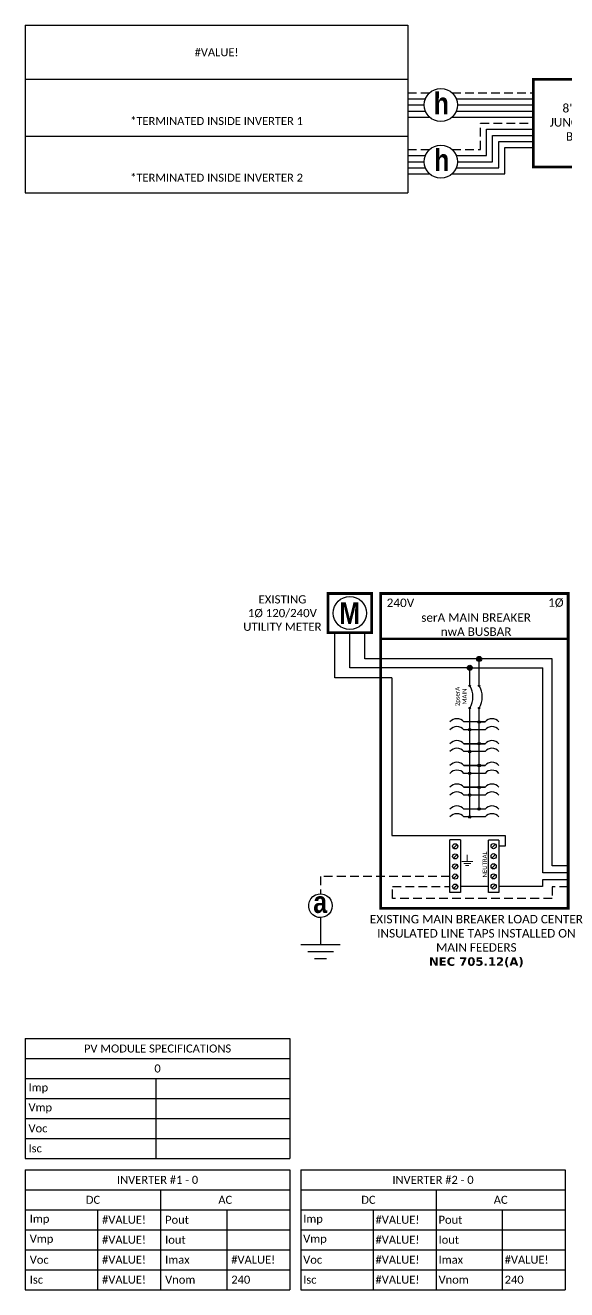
# Model space of a CAD drawing. Header units: feet. Extents: x 7242 to 7872, y 16029 to 16575.
# Drawn here: x 7242 to 7476, y 16029 to 16575 of the extents above; entities that cross this region are included whole.
import ezdxf

# ---------------------------------------------------------------- set-up
doc = ezdxf.new("R2010")
doc.units = ezdxf.units.FT
doc.header["$MEASUREMENT"] = 0
doc.linetypes.add('HIDDEN', pattern=[0.375, 0.25, -0.125])
doc.styles.add('ONE LINE TXT', font='techb___.ttf')
doc.styles.get("Standard").update_dxf_attribs({"font": 'CALIBRI.TTF'})

# ---------------------------------------------------------------- blocks, each defined once
blk = doc.blocks.new('*T13')
at = {"color": 0, "lineweight": -2, "transparency": 16777216}
for p, q in [((0, 0), (165.11, 0)), ((0, 0), (0, -72.27)), ((165.11, 0), (165.11, -72.27)), ((0, -23.32), (165.11, -23.32)), ((0, -47.8), (165.11, -47.8)), ((0, -72.27), (165.11, -72.27))]:
    blk.add_line(p, q, dxfattribs=at)
at = {"color": 0, "linetype": 'Continuous', "transparency": 16777216, "char_height": 3.4544, "width": 156.9097, "attachment_point": 5}
for s, insert in [('{\\fCalibri|b0|i0|c0;#VALUE!', (82.56, -11.66)), ('{\\fCalibri|b0|i0|c0;^J^J*TERMINATED INSIDE INVERTER 1', (82.56, -35.56)), ('{\\fCalibri|b0|i0|c0;^J^J*TERMINATED INSIDE INVERTER 2', (82.56, -60.03))]:
    blk.add_mtext(s, dxfattribs=dict(at, insert=insert))
blk = doc.blocks.new('lineTapPanel')
at = {"linetype": 'Continuous'}
h = blk.add_hatch(color=254, dxfattribs=at)
h.dxf.hatch_style = 1
edge = h.paths.add_edge_path()
edge.add_arc((-38.44, 98.34), 1.11, 0, 360)
h = blk.add_hatch(color=254, dxfattribs=at)
h.dxf.hatch_style = 1
edge = h.paths.add_edge_path()
edge.add_arc((-42.47, 94.51), 1.11, 0, 360)
h = blk.add_hatch(color=1, dxfattribs=at)
h.dxf.hatch_style = 1
edge = h.paths.add_edge_path()
edge.add_arc((-42.47, 86.8), 0.291, 0, 360)
h = blk.add_hatch(color=1, dxfattribs=at)
h.dxf.hatch_style = 1
edge = h.paths.add_edge_path()
edge.add_arc((-38.44, 86.8), 0.291, 0, 360)
h = blk.add_hatch(color=1, dxfattribs=at)
h.dxf.hatch_style = 1
edge = h.paths.add_edge_path()
edge.add_arc((-42.47, 77.16), 0.291, 0, 360)
h = blk.add_hatch(color=1, dxfattribs=at)
h.dxf.hatch_style = 1
edge = h.paths.add_edge_path()
edge.add_arc((-38.44, 77.16), 0.291, 0, 360)
h = blk.add_hatch(color=1, dxfattribs=at)
h.dxf.hatch_style = 1
edge = h.paths.add_edge_path()
edge.add_arc((-38.44, 71.16), 0.528, 0, 360)
h = blk.add_hatch(color=1, dxfattribs=at)
h.dxf.hatch_style = 1
edge = h.paths.add_edge_path()
edge.add_arc((-42.47, 67.78), 0.528, 0, 360)
h = blk.add_hatch(color=1, dxfattribs=at)
h.dxf.hatch_style = 1
edge = h.paths.add_edge_path()
edge.add_arc((-38.44, 61.76), 0.528, 0, 360)
h = blk.add_hatch(color=1, dxfattribs=at)
h.dxf.hatch_style = 1
edge = h.paths.add_edge_path()
edge.add_arc((-42.47, 58.38), 0.528, 0, 360)
h = blk.add_hatch(color=1, dxfattribs=at)
h.dxf.hatch_style = 1
edge = h.paths.add_edge_path()
edge.add_arc((-42.47, 48.98), 0.528, 0, 360)
h = blk.add_hatch(color=1, dxfattribs=at)
h.dxf.hatch_style = 1
edge = h.paths.add_edge_path()
edge.add_arc((-38.44, 52.36), 0.528, 0, 360)
h = blk.add_hatch(color=1, dxfattribs=at)
h.dxf.hatch_style = 1
edge = h.paths.add_edge_path()
edge.add_arc((-42.47, 39.58), 0.528, 0, 360)
h = blk.add_hatch(color=1, dxfattribs=at)
h.dxf.hatch_style = 1
edge = h.paths.add_edge_path()
edge.add_arc((-38.44, 42.95), 0.528, 0, 360)
h = blk.add_hatch(color=1, dxfattribs=at)
h.dxf.hatch_style = 1
edge = h.paths.add_edge_path()
edge.add_arc((-38.44, 33.55), 0.528, 0, 360)
h = blk.add_hatch(color=1, dxfattribs=at)
h.dxf.hatch_style = 1
edge = h.paths.add_edge_path()
edge.add_arc((-42.47, 30.17), 0.528, 0, 360)
at = {"color": 155, "true_color": 0x647190}
blk.add_line((-80.92, 126.59), (0, 126.59), dxfattribs=at)
at = {"color": 253, "linetype": 'Continuous'}
for p, q in [((-100.73, 90.2), (-100.73, 109.7)), ((-76.04, 90.2), (-100.73, 90.2)), ((-76.04, 90.2), (-76.04, 22.16)), ((-76.04, 22.16), (-27.25, 22.16)), ((-27.25, 22.16), (-27.25, 17.57)), ((-27.25, 17.57), (-29.89, 17.57)), ((-11.01, 0.16), (-29.89, 0.16)), ((0, 3), (-11.01, 3)), ((-11.01, 3), (-11.01, 0.16))]:
    blk.add_line(p, q, dxfattribs=at)
at = {"color": 10, "linetype": 'Continuous'}
for p, q in [((-94.24, 94.51), (-94.24, 109.7)), ((-43.58, 94.51), (-94.24, 94.51)), ((-42.47, 87.09), (-42.47, 93.4)), ((-41.36, 94.51), (-10.98, 94.51)), ((-10.98, 6), (-10.98, 94.51)), ((-42.47, 30.17), (-42.47, 76.87)), ((-35.88, 67.78), (-45.04, 67.78)), ((-35.88, 58.38), (-45.04, 58.38)), ((-35.88, 48.98), (-45.04, 48.98)), ((-35.88, 39.58), (-45.04, 39.58)), ((-35.88, 30.17), (-45.04, 30.17)), ((0, 6), (-10.98, 6))]:
    blk.add_line(p, q, dxfattribs=at)
at = {"color": 7, "linetype": 'Continuous'}
for p, q in [((-87.75, 98.34), (-87.75, 109.7)), ((-39.56, 98.34), (-87.75, 98.34)), ((-6.96, 9), (-6.96, 98.34)), ((-38.44, 87.09), (-38.44, 97.23)), ((-38.44, 61.76), (-38.44, 76.87)), ((-35.88, 71.16), (-45.04, 71.16)), ((-38.44, 71.16), (-35.88, 71.16)), ((-45.04, 61.76), (-35.88, 61.76)), ((-35.88, 61.76), (-45.04, 61.76)), ((-38.44, 52.36), (-38.44, 61.76)), ((-45.04, 52.36), (-35.88, 52.36)), ((-35.88, 52.36), (-45.04, 52.36)), ((-38.44, 42.95), (-38.44, 52.36)), ((-45.04, 42.95), (-35.88, 42.95)), ((-35.88, 42.95), (-45.04, 42.95)), ((-38.44, 33.55), (-38.44, 42.95)), ((-35.88, 33.55), (-45.04, 33.55))]:
    blk.add_line(p, q, dxfattribs=at)
at = {"lineweight": 50}
blk.add_line((-80.92, 106.95), (0, 106.95), dxfattribs=at)
at = {"color": 7}
for p, q in [((-6.96, 98.34), (-37.33, 98.34)), ((0, 9), (-6.96, 9))]:
    blk.add_line(p, q, dxfattribs=at)
at = {"color": 1, "linetype": 'Continuous'}
for p, q in [((-51.03, -2.51), (-51.03, 20.23)), ((-46.49, 20.23), (-51.03, 20.23)), ((-46.49, 20.23), (-46.49, -2.51)), ((-34.43, -2.43), (-34.43, 20.16)), ((-29.89, 20.16), (-34.43, 20.16)), ((-29.89, 20.16), (-29.89, -2.43)), ((-46.49, -2.51), (-51.03, -2.51)), ((-29.89, -2.43), (-34.43, -2.43))]:
    blk.add_line(p, q, dxfattribs=at)
at = {"color": 4, "linetype": 'Continuous'}
for p, q in [((-47.97, 18.28), (-49.55, 16.71)), ((-31.37, 18.35), (-32.94, 16.78)), ((-47.97, 13.93), (-49.55, 12.36)), ((-31.37, 14), (-32.94, 12.43)), ((-47.97, 9.58), (-49.55, 8.01)), ((-31.37, 9.65), (-32.94, 8.08)), ((-47.97, 5.23), (-49.55, 3.66)), ((-47.97, 0.88), (-49.55, -0.69)), ((-31.37, 5.3), (-32.94, 3.73)), ((-31.37, 0.95), (-32.94, -0.62))]:
    blk.add_line(p, q, dxfattribs=at)
at = {"color": 92, "linetype": 'HIDDEN', "ltscale": 15}
for p, q in [((-51.03, 4.44), (-106.89, 4.44)), ((-106.89, 4.44), (-106.89, -4.87)), ((-75.84, -4.96), (-75.84, 0.09)), ((-75.84, 0.09), (-51.03, 0.09)), ((0, 0), (-6.96, 0)), ((-6.96, -4.96), (-75.84, -4.96)), ((-6.96, 0), (-6.96, -4.96))]:
    blk.add_line(p, q, dxfattribs=at)
at = {"color": 92, "linetype": 'Continuous', "ltscale": 15}
blk.add_line((-34.43, 0.09), (-46.49, 0.09), dxfattribs=at)
at = {"color": 92, "ltscale": 15}
blk.add_line((-106.89, -4.87), (-106.89, -24.84), dxfattribs=at)
at = {"lineweight": 50, "const_width": 1.19}
for points in [[(-103.67, 109.7), (-103.67, 126.59), (-84.82, 126.59), (-84.82, 109.7)], [(-80.92, -9.3), (-80.92, 126.59), (0, 126.59), (0, -9.3)]]:
    blk.add_lwpolyline(points, close=True, dxfattribs=at)
at = {"color": 92, "linetype": 'Continuous', "lineweight": 5, "ltscale": 0.05, "flags": 128}
for points in [[(-45.88, 10.97), (-41.2, 10.97)], [(-43.54, 13.81), (-43.54, 10.97)], [(-42.01, 10.1), (-45.07, 10.1)], [(-42.82, 9.23), (-44.25, 9.23)]]:
    blk.add_lwpolyline(points, dxfattribs=at)
at = {"color": 92, "linetype": 'Continuous', "ltscale": 4, "flags": 128}
for points in [[(-115.37, -24.84), (-98.41, -24.84)], [(-101.35, -27.98), (-112.43, -27.98)], [(-104.29, -31.12), (-109.49, -31.12)]]:
    blk.add_lwpolyline(points, dxfattribs=at)
at = {"linetype": 'Continuous'}
blk.add_circle((-94.24, 118.15), 7.15, dxfattribs=at)
at = {"color": 7, "linetype": 'Continuous'}
for centre in [(-38.44, 98.34), (-38.44, 98.34), (-42.47, 94.51)]:
    blk.add_circle(centre, 1.11, dxfattribs=at)
at = {"color": 1, "linetype": 'Continuous'}
for centre, radius in [((-42.47, 86.8), 0.291), ((-38.44, 86.8), 0.291), ((-42.47, 77.16), 0.291), ((-38.44, 77.16), 0.291), ((-38.44, 71.16), 0.528), ((-42.47, 67.78), 0.528), ((-38.44, 61.76), 0.528), ((-42.47, 58.38), 0.528), ((-42.47, 48.98), 0.528), ((-38.44, 52.36), 0.528), ((-42.47, 39.58), 0.528), ((-38.44, 42.95), 0.528), ((-38.44, 33.55), 0.528), ((-42.47, 30.17), 0.528)]:
    blk.add_circle(centre, radius, dxfattribs=at)
at = {"color": 4, "linetype": 'Continuous'}
for centre in [(-48.76, 17.49), (-32.16, 17.57), (-48.76, 13.14), (-32.16, 13.21), (-48.76, 8.79), (-48.76, 4.44), (-32.16, 8.86), (-32.16, 4.51), (-48.76, 0.09), (-32.16, 0.16)]:
    blk.add_circle(centre, 1.11, dxfattribs=at)
at = {"color": 1, "linetype": 'Continuous'}
for centre, radius, start, end in [((-50.14, 81.98), 9.06, 327.8708, 32.1292), ((-46.11, 81.98), 9.06, 327.8708, 32.1292), ((-48.03, 68.62), 3.93, 40.3392, 139.6608), ((-32.88, 68.62), 3.93, 40.3392, 139.6608), ((-48.03, 65.24), 3.93, 40.3392, 139.6608), ((-32.88, 65.24), 3.93, 40.3392, 139.6608), ((-48.03, 59.21), 3.93, 40.3392, 139.6608), ((-32.88, 59.21), 3.93, 40.3392, 139.6608), ((-48.03, 55.84), 3.93, 40.3392, 139.6608), ((-32.88, 55.84), 3.93, 40.3392, 139.6608), ((-48.03, 49.81), 3.93, 40.3392, 139.6608), ((-48.03, 46.43), 3.93, 40.3392, 139.6608), ((-32.88, 49.81), 3.93, 40.3392, 139.6608), ((-32.88, 46.43), 3.93, 40.3392, 139.6608), ((-48.03, 40.41), 3.93, 40.3392, 139.6608), ((-32.88, 40.41), 3.93, 40.3392, 139.6608), ((-48.03, 37.03), 3.93, 40.3392, 139.6608), ((-32.88, 37.03), 3.93, 40.3392, 139.6608), ((-48.03, 31.01), 3.93, 40.3392, 139.6608), ((-32.88, 31.01), 3.93, 40.3392, 139.6608), ((-48.03, 27.63), 3.93, 40.3392, 139.6608), ((-32.88, 27.63), 3.93, 40.3392, 139.6608)]:
    blk.add_arc(centre, radius, start, end, dxfattribs=at)
at = {"color": 253, "linetype": 'Continuous', "style": 'ONE LINE TXT'}
blk.add_text('M', height=9.38, dxfattribs=at).set_placement((-98.8, 113.43))
at = {"color": 4, "linetype": 'Continuous'}
blk.add_text('NEUTRAL', height=1.874, rotation=90, dxfattribs=at).set_placement((-35.08, 4.08))
at = {"color": 1, "attachment_point": 5}
for s, width, gutter_width, heights, insert, char_height in [('EXISTING\\P1Ø 120/240V UTILITY METER', 37.8067, 7.17, [0], (-123.35, 118.13), 3.5433), ('240V', 0.1481, 0.75, [0], (-72.39, 122.54), 3.658), ('1Ø', 0.1481, 0.75, [0], (-5.31, 122.54), 3.658), ('serA MAIN BREAKER\\PnwA BUSBAR', 72.4998, 0.75, [0], (-39.75, 113.14), 3.6576), ('EXISTING MAIN BREAKER LOAD CENTER INSULATED LINE TAPS INSTALLED ON MAIN FEEDERS\\P{\\fVerdana|b1|i0|c0|p34;NEC 705.12(A)}', 98.9176, 7.17, [106.42], (-39.63, -23.42), 3.6576)]:
    blk.add_mtext_dynamic_manual_height_columns(s, width=width, gutter_width=gutter_width, heights=heights, dxfattribs=dict(at, insert=insert, char_height=char_height))
at = {"color": 4, "linetype": 'Continuous', "insert": (-46.25, 82.15), "char_height": 1.874, "attachment_point": 5, "rotation": 90}
blk.add_mtext_dynamic_manual_height_columns('2pserA\\PMAIN', width=0.1481, gutter_width=0.75, heights=[0], dxfattribs=at)
blk = doc.blocks.new('*U25')
at = {"color": 7}
blk.add_blockref('lineTapPanel', (0, 0), dxfattribs=at)
blk = doc.blocks.new('*T18')
at = {"color": 0, "lineweight": -2, "transparency": 16777216}
for p, q in [((0, 0), (114.19, 0)), ((0, 0), (0, -51.7)), ((114.19, 0), (114.19, -51.7)), ((0, -8.62), (114.19, -8.62)), ((58.43, -8.62), (58.43, -51.7)), ((0, -17.23), (114.19, -17.23)), ((31.22, -17.23), (31.22, -51.7)), ((86.98, -17.23), (86.98, -51.7)), ((0, -25.85), (114.19, -25.85)), ((0, -34.47), (114.19, -34.47)), ((0, -43.08), (114.19, -43.08)), ((0, -51.7), (114.19, -51.7))]:
    blk.add_line(p, q, dxfattribs=at)
at = {"color": 0, "linetype": 'Continuous', "transparency": 16777216, "char_height": 3.4544}
for s, insert, width, attachment_point in [('{\\fCalibri|b0|i0|c0;INVERTER #1 - 0', (57.09, -4.31), 110.3293, 5), ('{\\fCalibri|b0|i0|c0;DC', (29.22, -12.93), 54.5755, 5), ('{\\fCalibri|b0|i0|c0;AC', (86.31, -12.93), 51.8976, 5), ('{\\fCalibri|b0|i0|c0;Imp', (1.93, -21.54), 27.3681, 4), ('{\\fCalibri|b0|i0|c0;#VALUE!', (33.15, -21.54), 23.3513, 4), ('{\\fCalibri|b0|i0|c0;Pout', (60.36, -21.54), 24.6902, 4), ('{\\fCalibri|b0|i0|c0;', (88.91, -21.54), 23.3513, 4), ('{\\fCalibri|b0|i0|c0;Vmp', (1.93, -30.16), 27.3681, 4), ('{\\fCalibri|b0|i0|c0;#VALUE!', (33.15, -30.16), 23.3513, 4), ('{\\fCalibri|b0|i0|c0;Iout', (60.36, -30.16), 24.6902, 4), ('{\\fCalibri|b0|i0|c0;', (88.91, -30.16), 23.3513, 4), ('{\\fCalibri|b0|i0|c0;Voc', (1.93, -38.78), 27.3681, 4), ('{\\fCalibri|b0|i0|c0;#VALUE!', (33.15, -38.78), 23.3513, 4), ('{\\fCalibri|b0|i0|c0;Imax', (60.36, -38.78), 24.6902, 4), ('{\\fCalibri|b0|i0|c0;#VALUE!', (88.91, -38.78), 23.3513, 4), ('{\\fCalibri|b0|i0|c0;Isc', (1.93, -47.39), 27.3681, 4), ('{\\fCalibri|b0|i0|c0;#VALUE!', (33.15, -47.39), 23.3513, 4), ('{\\fCalibri|b0|i0|c0;Vnom', (60.36, -47.39), 24.6902, 4), ('{\\fCalibri|b0|i0|c0;240', (88.91, -47.39), 23.3513, 4)]:
    blk.add_mtext(s, dxfattribs=dict(at, insert=insert, width=width, attachment_point=attachment_point))
blk = doc.blocks.new('*T19')
at = {"color": 0, "lineweight": -2, "transparency": 16777216}
for p, q in [((0, 0), (114.19, 0)), ((0, 0), (0, -51.7)), ((114.19, 0), (114.19, -51.7)), ((0, -8.62), (114.19, -8.62)), ((58.43, -8.62), (58.43, -51.7)), ((0, -17.23), (114.19, -17.23)), ((31.22, -17.23), (31.22, -51.7)), ((86.98, -17.23), (86.98, -51.7)), ((0, -25.85), (114.19, -25.85)), ((0, -34.47), (114.19, -34.47)), ((0, -43.08), (114.19, -43.08)), ((0, -51.7), (114.19, -51.7))]:
    blk.add_line(p, q, dxfattribs=at)
at = {"color": 0, "linetype": 'Continuous', "transparency": 16777216, "char_height": 3.4544}
for s, insert, width, attachment_point in [('{\\fCalibri|b0|i0|c0;INVERTER #2 - 0', (57.09, -4.31), 112.0547, 5), ('{\\fCalibri|b0|i0|c0;DC', (29.22, -12.93), 56.3009, 5), ('{\\fCalibri|b0|i0|c0;AC', (86.31, -12.93), 53.623, 5), ('{\\fCalibri|b0|i0|c0;Imp', (1.07, -21.54), 29.0935, 4), ('{\\fCalibri|b0|i0|c0;#VALUE!', (32.29, -21.54), 25.0767, 4), ('{\\fCalibri|b0|i0|c0;Pout', (59.5, -21.54), 26.4156, 4), ('{\\fCalibri|b0|i0|c0;', (88.04, -21.54), 25.0767, 4), ('{\\fCalibri|b0|i0|c0;Vmp', (1.07, -30.16), 29.0935, 4), ('{\\fCalibri|b0|i0|c0;#VALUE!', (32.29, -30.16), 25.0767, 4), ('{\\fCalibri|b0|i0|c0;Iout', (59.5, -30.16), 26.4156, 4), ('{\\fCalibri|b0|i0|c0;', (88.04, -30.16), 25.0767, 4), ('{\\fCalibri|b0|i0|c0;Voc', (1.07, -38.78), 29.0935, 4), ('{\\fCalibri|b0|i0|c0;#VALUE!', (32.29, -38.78), 25.0767, 4), ('{\\fCalibri|b0|i0|c0;Imax', (59.5, -38.78), 26.4156, 4), ('{\\fCalibri|b0|i0|c0;#VALUE!', (88.04, -38.78), 25.0767, 4), ('{\\fCalibri|b0|i0|c0;Isc', (1.07, -47.39), 29.0935, 4), ('{\\fCalibri|b0|i0|c0;#VALUE!', (32.29, -47.39), 25.0767, 4), ('{\\fCalibri|b0|i0|c0;Vnom', (59.5, -47.39), 26.4156, 4), ('{\\fCalibri|b0|i0|c0;240', (88.04, -47.39), 25.0767, 4)]:
    blk.add_mtext(s, dxfattribs=dict(at, insert=insert, width=width, attachment_point=attachment_point))
blk = doc.blocks.new('*T20')
at = {"color": 0, "lineweight": -2, "transparency": 16777216}
for p, q in [((0, 0), (114.19, 0)), ((0, 0), (0, -51.69)), ((114.19, 0), (114.19, -51.69)), ((0, -8.62), (114.19, -8.62)), ((0, -17.23), (114.19, -17.23)), ((56.41, -17.23), (56.41, -51.69)), ((0, -25.85), (114.19, -25.85)), ((0, -34.46), (114.19, -34.46)), ((0, -43.08), (114.19, -43.08)), ((0, -51.69), (114.19, -51.69))]:
    blk.add_line(p, q, dxfattribs=at)
at = {"color": 0, "linetype": 'Continuous', "transparency": 16777216, "char_height": 3.4544}
for s, insert, width, attachment_point in [('{\\fCalibri|b0|i0|c0;PV MODULE SPECIFICATIONS', (57.09, -4.31), 111.433, 5), ('{\\fCalibri|b0|i0|c0;0', (57.09, -12.92), 111.433, 5), ('{\\fCalibri|b0|i0|c0;Imp', (1.38, -21.54), 53.6551, 4), ('{\\fCalibri|b0|i0|c0;', (57.78, -21.54), 55.0254, 4), ('{\\fCalibri|b0|i0|c0;Vmp', (1.38, -30.15), 53.6551, 4), ('{\\fCalibri|b0|i0|c0;', (57.78, -30.15), 55.0254, 4), ('{\\fCalibri|b0|i0|c0;Voc', (1.38, -38.77), 53.6551, 4), ('{\\fCalibri|b0|i0|c0;', (57.78, -38.77), 55.0254, 4), ('{\\fCalibri|b0|i0|c0;Isc', (1.38, -47.39), 53.6551, 4), ('{\\fCalibri|b0|i0|c0;', (57.78, -47.39), 55.0254, 4)]:
    blk.add_mtext(s, dxfattribs=dict(at, insert=insert, width=width, attachment_point=attachment_point))
blk = doc.blocks.new('8x8box')
at = {"lineweight": 50, "const_width": 1.19}
blk.add_lwpolyline([(37.78, 0), (0, 0), (0, 37.78), (37.78, 37.78)], close=True, dxfattribs=at)
at = {"color": 1, "insert": (19.03, 19.26), "char_height": 3.6576, "attachment_point": 5}
blk.add_mtext_dynamic_manual_height_columns('8"x8"  JUNCTION BOX ', width=0.4767, gutter_width=7.17, heights=[0], dxfattribs=at)
blk = doc.blocks.new('*U28')
at = {"color": 92, "linetype": 'HIDDEN', "ltscale": 15}
blk.add_line((0, 0), (0, -9.32), dxfattribs=at)
at = {"color": 92, "ltscale": 15}
blk.add_line((0, -9.32), (0, -29.28), dxfattribs=at)
at = {"color": 92, "linetype": 'Continuous', "ltscale": 4, "flags": 128}
for points in [[(-8.48, -29.28), (8.48, -29.28)], [(5.54, -32.42), (-5.54, -32.42)], [(2.6, -35.56), (-2.6, -35.56)]]:
    blk.add_lwpolyline(points, dxfattribs=at)
at = {"color": 7, "linetype": 'Continuous'}
blk.add_wipeout([(5.09, -12.58), (4.93, -13.85), (4.46, -15.04), (3.71, -16.08), (2.72, -16.9), (1.56, -17.44), (0.3, -17.68), (-0.98, -17.6), (-2.2, -17.21), (-3.28, -16.52), (-4.16, -15.59), (-4.77, -14.46), (-5.09, -13.22), (-5.09, -11.94), (-4.77, -10.7), (-4.16, -9.57), (-3.28, -8.64), (-2.2, -7.95), (-0.98, -7.56), (0.3, -7.48), (1.56, -7.72), (2.72, -8.26), (3.71, -9.08), (4.46, -10.12), (4.93, -11.31)], dxfattribs=at)
blk.add_lwpolyline([(5.09, -12.58), (4.93, -13.85), (4.46, -15.04), (3.71, -16.08), (2.72, -16.9), (1.56, -17.44), (0.3, -17.68), (-0.98, -17.6), (-2.2, -17.21), (-3.28, -16.52), (-4.16, -15.59), (-4.77, -14.46), (-5.09, -13.22), (-5.09, -11.94), (-4.77, -10.7), (-4.16, -9.57), (-3.28, -8.64), (-2.2, -7.95), (-0.98, -7.56), (0.3, -7.48), (1.56, -7.72), (2.72, -8.26), (3.71, -9.08), (4.46, -10.12), (4.93, -11.31), (5.09, -12.58)], close=True, dxfattribs=at)
at = {"color": 1, "linetype": 'Continuous', "insert": (-3.13, -6.33), "char_height": 9.3833, "attachment_point": 1, "style": 'ONE LINE TXT'}
blk.add_mtext_dynamic_manual_height_columns('{\\W1;\\C256;a}', width=0.1385, gutter_width=2.13, heights=[0], dxfattribs=at)

msp = doc.modelspace()

# ---------------------------------------------------------------- linework, layer by layer
at = {"color": 92, "linetype": 'HIDDEN', "ltscale": 15}
for p, q in [((7406.97, 16545.44), (7416.38, 16545.44)), ((7426.07, 16545.44), (7461.11, 16545.44)), ((7438.35, 16520.97), (7438.35, 16532.34)), ((7438.35, 16532.34), (7461.11, 16532.34)), ((7406.97, 16520.97), (7416.38, 16520.97)), ((7426.07, 16520.97), (7438.35, 16520.97))]:
    msp.add_line(p, q, dxfattribs=at)
at = {"color": 10, "linetype": 'Continuous'}
for p, q in [((7406.97, 16542.82), (7414.78, 16542.82)), ((7406.97, 16537.58), (7414.78, 16537.58)), ((7427.87, 16542.82), (7461.11, 16542.82)), ((7427.87, 16537.58), (7461.11, 16537.58)), ((7440.97, 16518.35), (7440.97, 16529.71)), ((7440.97, 16529.71), (7461.11, 16529.71)), ((7446.21, 16513.11), (7446.21, 16524.47)), ((7446.21, 16524.47), (7461.11, 16524.47)), ((7406.97, 16518.35), (7414.78, 16518.35)), ((7427.87, 16518.35), (7440.97, 16518.35)), ((7406.97, 16513.11), (7414.78, 16513.11)), ((7427.87, 16513.11), (7446.21, 16513.11))]:
    msp.add_line(p, q, dxfattribs=at)
at = {"color": 7, "linetype": 'Continuous'}
for p, q in [((7406.97, 16540.2), (7414.09, 16540.2)), ((7428.37, 16540.2), (7461.11, 16540.2)), ((7406.97, 16534.96), (7416.38, 16534.96)), ((7426.07, 16534.96), (7461.11, 16534.96)), ((7443.59, 16515.73), (7443.59, 16527.09)), ((7443.59, 16527.09), (7461.11, 16527.09)), ((7448.84, 16510.49), (7448.84, 16521.85)), ((7448.84, 16521.85), (7461.11, 16521.85)), ((7406.97, 16515.73), (7414.09, 16515.73)), ((7428.37, 16515.73), (7443.59, 16515.73)), ((7406.97, 16510.49), (7416.38, 16510.49)), ((7426.07, 16510.49), (7448.84, 16510.49))]:
    msp.add_line(p, q, dxfattribs=at)
for centre in [(7421.23, 16540.2), (7421.23, 16515.73)]:
    msp.add_circle(centre, 7.14, dxfattribs=at)

# ---------------------------------------------------------------- block references
for name, p in [('*T13', (7241.86, 16574.59)), ('*T20', (7241.86, 16137.35)), ('*T18', (7241.86, 16080.68)), ('*T19', (7360.74, 16080.68))]:
    msp.add_blockref(name, p)
at = {"color": 7}
for name, p in [('8x8box', (7461.11, 16513.44)), ('*U25', (7476.18, 16202.82))]:
    msp.add_blockref(name, p, dxfattribs=at)

# ---------------------------------------------------------------- texts
at = {"color": 1, "linetype": 'Continuous', "char_height": 9.3833, "attachment_point": 1, "style": 'ONE LINE TXT'}
for insert in [(7418.13, 16545.59), (7418.33, 16521.12)]:
    msp.add_mtext_dynamic_manual_height_columns('{\\W1;\\C256;h}', width=0.1385, gutter_width=2.13, heights=[0], dxfattribs=dict(at, insert=insert))

# ---------------------------------------------------------------- next in the draw order: block references
at = {"color": 7}
msp.add_blockref('*U28', (7369.29, 16207.26), dxfattribs=at)

doc.saveas('drawing.dxf')
